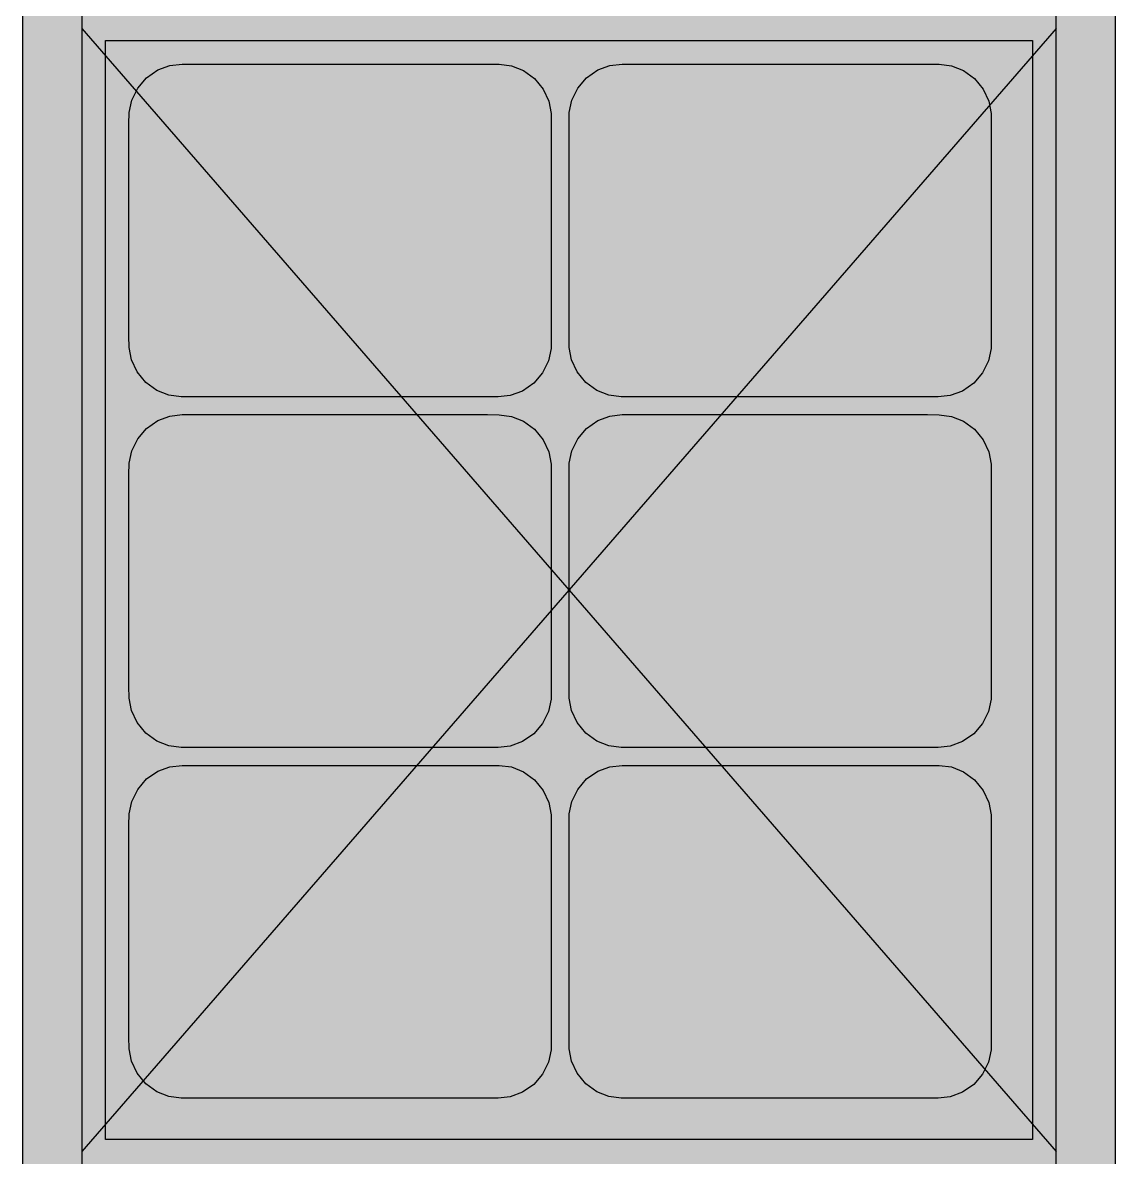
# Model space of a CAD drawing. Header units: metres. Extents: x 0 to 115, y 0 to 64.
# Drawn here: x 108.675 to 110.525, y 44.89 to 46.81 of the extents above; entities that cross this region are included whole.
import ezdxf

# ---------------------------------------------------------------- set-up
doc = ezdxf.new("R2010")
doc.units = ezdxf.units.M
for name, color, linetype, lineweight in [('G-ETIQUETA', 4, 'Continuous', 18), ('M-EQUIPO', 7, 'Continuous', 25), ('M-EQUIPO-RELLENO', 8, 'Continuous', 0)]:
    doc.layers.add(name, color=color, linetype=linetype, lineweight=lineweight)
doc.styles.add('PLANO', font='arial.ttf')

# ---------------------------------------------------------------- blocks, each defined once
blk = doc.blocks.new('EQ_rack-3')
at = {"layer": 'M-EQUIPO-RELLENO', "true_color": 0xf2f4f6}
h = blk.add_hatch(color=7, dxfattribs=at)
h.dxf.hatch_style = 1
h.paths.add_polyline_path([(-0.925, 5.25), (0.925, 5.25), (0.925, -5.25), (-0.925, -5.25)])
at = {"layer": 'M-EQUIPO-RELLENO', "true_color": 0xe07b24}
h = blk.add_hatch(color=7, dxfattribs=at)
h.dxf.hatch_style = 1
h.paths.add_polyline_path([(-0.925, 5.25), (-0.825, 5.25), (-0.825, -5.25), (-0.925, -5.25)])
h = blk.add_hatch(color=7, dxfattribs=at)
h.dxf.hatch_style = 1
h.paths.add_polyline_path([(0.825, 5.25), (0.925, 5.25), (0.925, -5.25), (0.825, -5.25)])
at = {"layer": 'M-EQUIPO-RELLENO', "true_color": 0xd9b98a}
h = blk.add_hatch(color=7, dxfattribs=at)
h.dxf.hatch_style = 1
h.paths.add_polyline_path([(-0.785, 0.93), (0.785, 0.93), (0.785, -0.93), (-0.785, -0.93)])
at = {"layer": 'M-EQUIPO-RELLENO', "true_color": 0xefe2c4}
h = blk.add_hatch(color=7, dxfattribs=at)
h.dxf.hatch_style = 1
h.paths.add_polyline_path([(-0.655, 0.89), (-0.6351, 0.89), (-0.6152, 0.89), (-0.5954, 0.89), (-0.5755, 0.89), (-0.5556, 0.89), (-0.5357, 0.89), (-0.5158, 0.89), (-0.496, 0.89), (-0.4761, 0.89), (-0.4562, 0.89), (-0.4363, 0.89), (-0.4164, 0.89), (-0.3966, 0.89), (-0.3767, 0.89), (-0.3568, 0.89), (-0.3369, 0.89), (-0.317, 0.89), (-0.2972, 0.89), (-0.2773, 0.89), (-0.2574, 0.89), (-0.2375, 0.89), (-0.2177, 0.89), (-0.1978, 0.89), (-0.1779, 0.89), (-0.158, 0.89), (-0.1381, 0.89), (-0.1182, 0.89), (-0.0976, 0.8872), (-0.0769, 0.879), (-0.0583, 0.8655), (-0.0436, 0.8476), (-0.0342, 0.8272), (-0.0302, 0.8063), (-0.03, 0.7864), (-0.03, 0.7665), (-0.03, 0.7466), (-0.03, 0.7267), (-0.03, 0.7069), (-0.03, 0.687), (-0.03, 0.6671), (-0.03, 0.6472), (-0.03, 0.6273), (-0.03, 0.6075), (-0.03, 0.5876), (-0.03, 0.5677), (-0.03, 0.5478), (-0.03, 0.5279), (-0.03, 0.5081), (-0.03, 0.4882), (-0.03, 0.4683), (-0.03, 0.4484), (-0.03, 0.4285), (-0.0304, 0.4085), (-0.0348, 0.3877), (-0.0447, 0.3674), (-0.0598, 0.3498), (-0.0787, 0.3367), (-0.0994, 0.329), (-0.12, 0.3267), (-0.1399, 0.3267), (-0.1598, 0.3267), (-0.1796, 0.3267), (-0.1995, 0.3267), (-0.2194, 0.3267), (-0.2393, 0.3267), (-0.2592, 0.3267), (-0.279, 0.3267), (-0.2989, 0.3267), (-0.3188, 0.3267), (-0.3387, 0.3267), (-0.3586, 0.3267), (-0.3784, 0.3267), (-0.3983, 0.3267), (-0.4182, 0.3267), (-0.4381, 0.3267), (-0.458, 0.3267), (-0.4778, 0.3267), (-0.4977, 0.3267), (-0.5176, 0.3267), (-0.5375, 0.3267), (-0.5573, 0.3267), (-0.5772, 0.3267), (-0.5971, 0.3267), (-0.617, 0.3267), (-0.6369, 0.3267), (-0.6568, 0.3267), (-0.6774, 0.3295), (-0.6981, 0.3377), (-0.7167, 0.3512), (-0.7314, 0.3691), (-0.7408, 0.3895), (-0.7448, 0.4103), (-0.745, 0.4303), (-0.745, 0.4502), (-0.745, 0.4701), (-0.745, 0.4899), (-0.745, 0.5098), (-0.745, 0.5297), (-0.745, 0.5496), (-0.745, 0.5694), (-0.745, 0.5893), (-0.745, 0.6092), (-0.745, 0.6291), (-0.745, 0.649), (-0.745, 0.6688), (-0.745, 0.6887), (-0.745, 0.7086), (-0.745, 0.7285), (-0.745, 0.7484), (-0.745, 0.7682), (-0.745, 0.7881), (-0.7446, 0.8081), (-0.7402, 0.829), (-0.7303, 0.8493), (-0.7152, 0.8669), (-0.6963, 0.88), (-0.6756, 0.8876)])
h = blk.add_hatch(color=7, dxfattribs=at)
h.dxf.hatch_style = 1
h.paths.add_polyline_path([(0.09, 0.89), (0.1099, 0.89), (0.1298, 0.89), (0.1496, 0.89), (0.1695, 0.89), (0.1894, 0.89), (0.2093, 0.89), (0.2292, 0.89), (0.249, 0.89), (0.2689, 0.89), (0.2888, 0.89), (0.3087, 0.89), (0.3286, 0.89), (0.3484, 0.89), (0.3683, 0.89), (0.3882, 0.89), (0.4081, 0.89), (0.428, 0.89), (0.4478, 0.89), (0.4677, 0.89), (0.4876, 0.89), (0.5075, 0.89), (0.5273, 0.89), (0.5472, 0.89), (0.5671, 0.89), (0.587, 0.89), (0.6069, 0.89), (0.6268, 0.89), (0.6474, 0.8872), (0.6681, 0.879), (0.6867, 0.8655), (0.7014, 0.8476), (0.7108, 0.8272), (0.7148, 0.8063), (0.715, 0.7864), (0.715, 0.7665), (0.715, 0.7466), (0.715, 0.7267), (0.715, 0.7069), (0.715, 0.687), (0.715, 0.6671), (0.715, 0.6472), (0.715, 0.6273), (0.715, 0.6075), (0.715, 0.5876), (0.715, 0.5677), (0.715, 0.5478), (0.715, 0.5279), (0.715, 0.5081), (0.715, 0.4882), (0.715, 0.4683), (0.715, 0.4484), (0.715, 0.4285), (0.7146, 0.4085), (0.7102, 0.3877), (0.7003, 0.3674), (0.6852, 0.3498), (0.6663, 0.3367), (0.6456, 0.329), (0.625, 0.3267), (0.6051, 0.3267), (0.5852, 0.3267), (0.5654, 0.3267), (0.5455, 0.3267), (0.5256, 0.3267), (0.5057, 0.3267), (0.4858, 0.3267), (0.466, 0.3267), (0.4461, 0.3267), (0.4262, 0.3267), (0.4063, 0.3267), (0.3864, 0.3267), (0.3666, 0.3267), (0.3467, 0.3267), (0.3268, 0.3267), (0.3069, 0.3267), (0.287, 0.3267), (0.2672, 0.3267), (0.2473, 0.3267), (0.2274, 0.3267), (0.2075, 0.3267), (0.1877, 0.3267), (0.1678, 0.3267), (0.1479, 0.3267), (0.128, 0.3267), (0.1081, 0.3267), (0.0882, 0.3267), (0.0676, 0.3295), (0.0469, 0.3377), (0.0283, 0.3512), (0.0136, 0.3691), (0.0042, 0.3895), (0.0002, 0.4103), (0, 0.4303), (0, 0.4502), (0, 0.4701), (0, 0.4899), (0, 0.5098), (0, 0.5297), (0, 0.5496), (0, 0.5694), (0, 0.5893), (0, 0.6092), (0, 0.6291), (0, 0.649), (0, 0.6688), (0, 0.6887), (0, 0.7086), (0, 0.7285), (0, 0.7484), (0, 0.7682), (0, 0.7881), (0.0004, 0.8081), (0.0048, 0.829), (0.0147, 0.8493), (0.0298, 0.8669), (0.0487, 0.88), (0.0694, 0.8876)])
h = blk.add_hatch(color=7, dxfattribs=at)
h.dxf.hatch_style = 1
h.paths.add_polyline_path([(-0.655, 0.2967), (-0.6351, 0.2967), (-0.6152, 0.2967), (-0.5954, 0.2967), (-0.5755, 0.2967), (-0.5556, 0.2967), (-0.5357, 0.2967), (-0.5158, 0.2967), (-0.496, 0.2967), (-0.4761, 0.2967), (-0.4562, 0.2967), (-0.4363, 0.2967), (-0.4164, 0.2967), (-0.3966, 0.2967), (-0.3767, 0.2967), (-0.3568, 0.2967), (-0.3369, 0.2967), (-0.317, 0.2967), (-0.2972, 0.2967), (-0.2773, 0.2967), (-0.2574, 0.2967), (-0.2375, 0.2967), (-0.2177, 0.2967), (-0.1978, 0.2967), (-0.1779, 0.2967), (-0.158, 0.2967), (-0.1381, 0.2967), (-0.1182, 0.2966), (-0.0976, 0.2938), (-0.0769, 0.2857), (-0.0583, 0.2721), (-0.0436, 0.2542), (-0.0342, 0.2338), (-0.0302, 0.213), (-0.03, 0.193), (-0.03, 0.1732), (-0.03, 0.1533), (-0.03, 0.1334), (-0.03, 0.1135), (-0.03, 0.0936), (-0.03, 0.0738), (-0.03, 0.0539), (-0.03, 0.034), (-0.03, 0.0141), (-0.03, -0.0058), (-0.03, -0.0256), (-0.03, -0.0455), (-0.03, -0.0654), (-0.03, -0.0853), (-0.03, -0.1052), (-0.03, -0.125), (-0.03, -0.1449), (-0.03, -0.1648), (-0.0304, -0.1848), (-0.0348, -0.2057), (-0.0447, -0.2259), (-0.0598, -0.2435), (-0.0787, -0.2566), (-0.0994, -0.2643), (-0.12, -0.2667), (-0.1399, -0.2667), (-0.1598, -0.2667), (-0.1796, -0.2667), (-0.1995, -0.2667), (-0.2194, -0.2667), (-0.2393, -0.2667), (-0.2592, -0.2667), (-0.279, -0.2667), (-0.2989, -0.2667), (-0.3188, -0.2667), (-0.3387, -0.2667), (-0.3586, -0.2667), (-0.3784, -0.2667), (-0.3983, -0.2667), (-0.4182, -0.2667), (-0.4381, -0.2667), (-0.458, -0.2667), (-0.4778, -0.2667), (-0.4977, -0.2667), (-0.5176, -0.2667), (-0.5375, -0.2667), (-0.5573, -0.2667), (-0.5772, -0.2667), (-0.5971, -0.2667), (-0.617, -0.2667), (-0.6369, -0.2667), (-0.6568, -0.2666), (-0.6774, -0.2638), (-0.6981, -0.2557), (-0.7167, -0.2421), (-0.7314, -0.2242), (-0.7408, -0.2038), (-0.7448, -0.183), (-0.745, -0.163), (-0.745, -0.1432), (-0.745, -0.1233), (-0.745, -0.1034), (-0.745, -0.0835), (-0.745, -0.0636), (-0.745, -0.0438), (-0.745, -0.0239), (-0.745, -0.004), (-0.745, 0.0159), (-0.745, 0.0358), (-0.745, 0.0556), (-0.745, 0.0755), (-0.745, 0.0954), (-0.745, 0.1153), (-0.745, 0.1352), (-0.745, 0.155), (-0.745, 0.1749), (-0.745, 0.1948), (-0.7446, 0.2148), (-0.7402, 0.2357), (-0.7303, 0.2559), (-0.7152, 0.2735), (-0.6963, 0.2866), (-0.6756, 0.2943)])
h = blk.add_hatch(color=7, dxfattribs=at)
h.dxf.hatch_style = 1
h.paths.add_polyline_path([(0.09, 0.2967), (0.1099, 0.2967), (0.1298, 0.2967), (0.1496, 0.2967), (0.1695, 0.2967), (0.1894, 0.2967), (0.2093, 0.2967), (0.2292, 0.2967), (0.249, 0.2967), (0.2689, 0.2967), (0.2888, 0.2967), (0.3087, 0.2967), (0.3286, 0.2967), (0.3484, 0.2967), (0.3683, 0.2967), (0.3882, 0.2967), (0.4081, 0.2967), (0.428, 0.2967), (0.4478, 0.2967), (0.4677, 0.2967), (0.4876, 0.2967), (0.5075, 0.2967), (0.5273, 0.2967), (0.5472, 0.2967), (0.5671, 0.2967), (0.587, 0.2967), (0.6069, 0.2967), (0.6268, 0.2966), (0.6474, 0.2938), (0.6681, 0.2857), (0.6867, 0.2721), (0.7014, 0.2542), (0.7108, 0.2338), (0.7148, 0.213), (0.715, 0.193), (0.715, 0.1732), (0.715, 0.1533), (0.715, 0.1334), (0.715, 0.1135), (0.715, 0.0936), (0.715, 0.0738), (0.715, 0.0539), (0.715, 0.034), (0.715, 0.0141), (0.715, -0.0058), (0.715, -0.0256), (0.715, -0.0455), (0.715, -0.0654), (0.715, -0.0853), (0.715, -0.1052), (0.715, -0.125), (0.715, -0.1449), (0.715, -0.1648), (0.7146, -0.1848), (0.7102, -0.2057), (0.7003, -0.2259), (0.6852, -0.2435), (0.6663, -0.2566), (0.6456, -0.2643), (0.625, -0.2667), (0.6051, -0.2667), (0.5852, -0.2667), (0.5654, -0.2667), (0.5455, -0.2667), (0.5256, -0.2667), (0.5057, -0.2667), (0.4858, -0.2667), (0.466, -0.2667), (0.4461, -0.2667), (0.4262, -0.2667), (0.4063, -0.2667), (0.3864, -0.2667), (0.3666, -0.2667), (0.3467, -0.2667), (0.3268, -0.2667), (0.3069, -0.2667), (0.287, -0.2667), (0.2672, -0.2667), (0.2473, -0.2667), (0.2274, -0.2667), (0.2075, -0.2667), (0.1877, -0.2667), (0.1678, -0.2667), (0.1479, -0.2667), (0.128, -0.2667), (0.1081, -0.2667), (0.0882, -0.2666), (0.0676, -0.2638), (0.0469, -0.2557), (0.0283, -0.2421), (0.0136, -0.2242), (0.0042, -0.2038), (0.0002, -0.183), (0, -0.163), (0, -0.1432), (0, -0.1233), (0, -0.1034), (0, -0.0835), (0, -0.0636), (0, -0.0438), (0, -0.0239), (0, -0.004), (0, 0.0159), (0, 0.0358), (0, 0.0556), (0, 0.0755), (0, 0.0954), (0, 0.1153), (0, 0.1352), (0, 0.155), (0, 0.1749), (0, 0.1948), (0.0004, 0.2148), (0.0048, 0.2357), (0.0147, 0.2559), (0.0298, 0.2735), (0.0487, 0.2866), (0.0694, 0.2943)])
h = blk.add_hatch(color=7, dxfattribs=at)
h.dxf.hatch_style = 1
h.paths.add_polyline_path([(-0.655, -0.2967), (-0.6351, -0.2967), (-0.6152, -0.2967), (-0.5954, -0.2967), (-0.5755, -0.2967), (-0.5556, -0.2967), (-0.5357, -0.2967), (-0.5158, -0.2967), (-0.496, -0.2967), (-0.4761, -0.2967), (-0.4562, -0.2967), (-0.4363, -0.2967), (-0.4164, -0.2967), (-0.3966, -0.2967), (-0.3767, -0.2967), (-0.3568, -0.2967), (-0.3369, -0.2967), (-0.317, -0.2967), (-0.2972, -0.2967), (-0.2773, -0.2967), (-0.2574, -0.2967), (-0.2375, -0.2967), (-0.2177, -0.2967), (-0.1978, -0.2967), (-0.1779, -0.2967), (-0.158, -0.2967), (-0.1381, -0.2967), (-0.1182, -0.2967), (-0.0976, -0.2995), (-0.0769, -0.3077), (-0.0583, -0.3212), (-0.0436, -0.3391), (-0.0342, -0.3595), (-0.0302, -0.3803), (-0.03, -0.4003), (-0.03, -0.4202), (-0.03, -0.4401), (-0.03, -0.4599), (-0.03, -0.4798), (-0.03, -0.4997), (-0.03, -0.5196), (-0.03, -0.5394), (-0.03, -0.5593), (-0.03, -0.5792), (-0.03, -0.5991), (-0.03, -0.619), (-0.03, -0.6388), (-0.03, -0.6587), (-0.03, -0.6786), (-0.03, -0.6985), (-0.03, -0.7184), (-0.03, -0.7382), (-0.03, -0.7581), (-0.0304, -0.7781), (-0.0348, -0.799), (-0.0447, -0.8193), (-0.0598, -0.8369), (-0.0787, -0.85), (-0.0994, -0.8576), (-0.12, -0.86), (-0.1399, -0.86), (-0.1598, -0.86), (-0.1796, -0.86), (-0.1995, -0.86), (-0.2194, -0.86), (-0.2393, -0.86), (-0.2592, -0.86), (-0.279, -0.86), (-0.2989, -0.86), (-0.3188, -0.86), (-0.3387, -0.86), (-0.3586, -0.86), (-0.3784, -0.86), (-0.3983, -0.86), (-0.4182, -0.86), (-0.4381, -0.86), (-0.458, -0.86), (-0.4778, -0.86), (-0.4977, -0.86), (-0.5176, -0.86), (-0.5375, -0.86), (-0.5573, -0.86), (-0.5772, -0.86), (-0.5971, -0.86), (-0.617, -0.86), (-0.6369, -0.86), (-0.6568, -0.86), (-0.6774, -0.8572), (-0.6981, -0.849), (-0.7167, -0.8355), (-0.7314, -0.8176), (-0.7408, -0.7972), (-0.7448, -0.7763), (-0.745, -0.7564), (-0.745, -0.7365), (-0.745, -0.7166), (-0.745, -0.6967), (-0.745, -0.6769), (-0.745, -0.657), (-0.745, -0.6371), (-0.745, -0.6172), (-0.745, -0.5973), (-0.745, -0.5775), (-0.745, -0.5576), (-0.745, -0.5377), (-0.745, -0.5178), (-0.745, -0.4979), (-0.745, -0.4781), (-0.745, -0.4582), (-0.745, -0.4383), (-0.745, -0.4184), (-0.745, -0.3985), (-0.7446, -0.3785), (-0.7402, -0.3577), (-0.7303, -0.3374), (-0.7152, -0.3198), (-0.6963, -0.3067), (-0.6756, -0.299)])
h = blk.add_hatch(color=7, dxfattribs=at)
h.dxf.hatch_style = 1
h.paths.add_polyline_path([(0.09, -0.2967), (0.1099, -0.2967), (0.1298, -0.2967), (0.1496, -0.2967), (0.1695, -0.2967), (0.1894, -0.2967), (0.2093, -0.2967), (0.2292, -0.2967), (0.249, -0.2967), (0.2689, -0.2967), (0.2888, -0.2967), (0.3087, -0.2967), (0.3286, -0.2967), (0.3484, -0.2967), (0.3683, -0.2967), (0.3882, -0.2967), (0.4081, -0.2967), (0.428, -0.2967), (0.4478, -0.2967), (0.4677, -0.2967), (0.4876, -0.2967), (0.5075, -0.2967), (0.5273, -0.2967), (0.5472, -0.2967), (0.5671, -0.2967), (0.587, -0.2967), (0.6069, -0.2967), (0.6268, -0.2967), (0.6474, -0.2995), (0.6681, -0.3077), (0.6867, -0.3212), (0.7014, -0.3391), (0.7108, -0.3595), (0.7148, -0.3803), (0.715, -0.4003), (0.715, -0.4202), (0.715, -0.4401), (0.715, -0.4599), (0.715, -0.4798), (0.715, -0.4997), (0.715, -0.5196), (0.715, -0.5394), (0.715, -0.5593), (0.715, -0.5792), (0.715, -0.5991), (0.715, -0.619), (0.715, -0.6388), (0.715, -0.6587), (0.715, -0.6786), (0.715, -0.6985), (0.715, -0.7184), (0.715, -0.7382), (0.715, -0.7581), (0.7146, -0.7781), (0.7102, -0.799), (0.7003, -0.8193), (0.6852, -0.8369), (0.6663, -0.85), (0.6456, -0.8576), (0.625, -0.86), (0.6051, -0.86), (0.5852, -0.86), (0.5654, -0.86), (0.5455, -0.86), (0.5256, -0.86), (0.5057, -0.86), (0.4858, -0.86), (0.466, -0.86), (0.4461, -0.86), (0.4262, -0.86), (0.4063, -0.86), (0.3864, -0.86), (0.3666, -0.86), (0.3467, -0.86), (0.3268, -0.86), (0.3069, -0.86), (0.287, -0.86), (0.2672, -0.86), (0.2473, -0.86), (0.2274, -0.86), (0.2075, -0.86), (0.1877, -0.86), (0.1678, -0.86), (0.1479, -0.86), (0.128, -0.86), (0.1081, -0.86), (0.0882, -0.86), (0.0676, -0.8572), (0.0469, -0.849), (0.0283, -0.8355), (0.0136, -0.8176), (0.0042, -0.7972), (0.0002, -0.7763), (0, -0.7564), (0, -0.7365), (0, -0.7166), (0, -0.6967), (0, -0.6769), (0, -0.657), (0, -0.6371), (0, -0.6172), (0, -0.5973), (0, -0.5775), (0, -0.5576), (0, -0.5377), (0, -0.5178), (0, -0.4979), (0, -0.4781), (0, -0.4582), (0, -0.4383), (0, -0.4184), (0, -0.3985), (0.0004, -0.3785), (0.0048, -0.3577), (0.0147, -0.3374), (0.0298, -0.3198), (0.0487, -0.3067), (0.0694, -0.299)])
at = {"layer": 'M-EQUIPO'}
for points in [[(-0.925, 5.25), (0.925, 5.25), (0.925, -5.25), (-0.925, -5.25)], [(-0.925, 5.25), (-0.825, 5.25), (-0.825, -5.25), (-0.925, -5.25)], [(0.825, 5.25), (0.925, 5.25), (0.925, -5.25), (0.825, -5.25)], [(-0.785, 0.93), (0.785, 0.93), (0.785, -0.93), (-0.785, -0.93)], [(-0.655, 0.89), (-0.6351, 0.89), (-0.6152, 0.89), (-0.5954, 0.89), (-0.5755, 0.89), (-0.5556, 0.89), (-0.5357, 0.89), (-0.5158, 0.89), (-0.496, 0.89), (-0.4761, 0.89), (-0.4562, 0.89), (-0.4363, 0.89), (-0.4164, 0.89), (-0.3966, 0.89), (-0.3767, 0.89), (-0.3568, 0.89), (-0.3369, 0.89), (-0.317, 0.89), (-0.2972, 0.89), (-0.2773, 0.89), (-0.2574, 0.89), (-0.2375, 0.89), (-0.2177, 0.89), (-0.1978, 0.89), (-0.1779, 0.89), (-0.158, 0.89), (-0.1381, 0.89), (-0.1182, 0.89), (-0.0976, 0.8872), (-0.0769, 0.879), (-0.0583, 0.8655), (-0.0436, 0.8476), (-0.0342, 0.8272), (-0.0302, 0.8063), (-0.03, 0.7864), (-0.03, 0.7665), (-0.03, 0.7466), (-0.03, 0.7267), (-0.03, 0.7069), (-0.03, 0.687), (-0.03, 0.6671), (-0.03, 0.6472), (-0.03, 0.6273), (-0.03, 0.6075), (-0.03, 0.5876), (-0.03, 0.5677), (-0.03, 0.5478), (-0.03, 0.5279), (-0.03, 0.5081), (-0.03, 0.4882), (-0.03, 0.4683), (-0.03, 0.4484), (-0.03, 0.4285), (-0.0304, 0.4085), (-0.0348, 0.3877), (-0.0447, 0.3674), (-0.0598, 0.3498), (-0.0787, 0.3367), (-0.0994, 0.329), (-0.12, 0.3267), (-0.1399, 0.3267), (-0.1598, 0.3267), (-0.1796, 0.3267), (-0.1995, 0.3267), (-0.2194, 0.3267), (-0.2393, 0.3267), (-0.2592, 0.3267), (-0.279, 0.3267), (-0.2989, 0.3267), (-0.3188, 0.3267), (-0.3387, 0.3267), (-0.3586, 0.3267), (-0.3784, 0.3267), (-0.3983, 0.3267), (-0.4182, 0.3267), (-0.4381, 0.3267), (-0.458, 0.3267), (-0.4778, 0.3267), (-0.4977, 0.3267), (-0.5176, 0.3267), (-0.5375, 0.3267), (-0.5573, 0.3267), (-0.5772, 0.3267), (-0.5971, 0.3267), (-0.617, 0.3267), (-0.6369, 0.3267), (-0.6568, 0.3267), (-0.6774, 0.3295), (-0.6981, 0.3377), (-0.7167, 0.3512), (-0.7314, 0.3691), (-0.7408, 0.3895), (-0.7448, 0.4103), (-0.745, 0.4303), (-0.745, 0.4502), (-0.745, 0.4701), (-0.745, 0.4899), (-0.745, 0.5098), (-0.745, 0.5297), (-0.745, 0.5496), (-0.745, 0.5694), (-0.745, 0.5893), (-0.745, 0.6092), (-0.745, 0.6291), (-0.745, 0.649), (-0.745, 0.6688), (-0.745, 0.6887), (-0.745, 0.7086), (-0.745, 0.7285), (-0.745, 0.7484), (-0.745, 0.7682), (-0.745, 0.7881), (-0.7446, 0.8081), (-0.7402, 0.829), (-0.7303, 0.8493), (-0.7152, 0.8669), (-0.6963, 0.88), (-0.6756, 0.8876)], [(0.09, 0.89), (0.1099, 0.89), (0.1298, 0.89), (0.1496, 0.89), (0.1695, 0.89), (0.1894, 0.89), (0.2093, 0.89), (0.2292, 0.89), (0.249, 0.89), (0.2689, 0.89), (0.2888, 0.89), (0.3087, 0.89), (0.3286, 0.89), (0.3484, 0.89), (0.3683, 0.89), (0.3882, 0.89), (0.4081, 0.89), (0.428, 0.89), (0.4478, 0.89), (0.4677, 0.89), (0.4876, 0.89), (0.5075, 0.89), (0.5273, 0.89), (0.5472, 0.89), (0.5671, 0.89), (0.587, 0.89), (0.6069, 0.89), (0.6268, 0.89), (0.6474, 0.8872), (0.6681, 0.879), (0.6867, 0.8655), (0.7014, 0.8476), (0.7108, 0.8272), (0.7148, 0.8063), (0.715, 0.7864), (0.715, 0.7665), (0.715, 0.7466), (0.715, 0.7267), (0.715, 0.7069), (0.715, 0.687), (0.715, 0.6671), (0.715, 0.6472), (0.715, 0.6273), (0.715, 0.6075), (0.715, 0.5876), (0.715, 0.5677), (0.715, 0.5478), (0.715, 0.5279), (0.715, 0.5081), (0.715, 0.4882), (0.715, 0.4683), (0.715, 0.4484), (0.715, 0.4285), (0.7146, 0.4085), (0.7102, 0.3877), (0.7003, 0.3674), (0.6852, 0.3498), (0.6663, 0.3367), (0.6456, 0.329), (0.625, 0.3267), (0.6051, 0.3267), (0.5852, 0.3267), (0.5654, 0.3267), (0.5455, 0.3267), (0.5256, 0.3267), (0.5057, 0.3267), (0.4858, 0.3267), (0.466, 0.3267), (0.4461, 0.3267), (0.4262, 0.3267), (0.4063, 0.3267), (0.3864, 0.3267), (0.3666, 0.3267), (0.3467, 0.3267), (0.3268, 0.3267), (0.3069, 0.3267), (0.287, 0.3267), (0.2672, 0.3267), (0.2473, 0.3267), (0.2274, 0.3267), (0.2075, 0.3267), (0.1877, 0.3267), (0.1678, 0.3267), (0.1479, 0.3267), (0.128, 0.3267), (0.1081, 0.3267), (0.0882, 0.3267), (0.0676, 0.3295), (0.0469, 0.3377), (0.0283, 0.3512), (0.0136, 0.3691), (0.0042, 0.3895), (0.0002, 0.4103), (0, 0.4303), (0, 0.4502), (0, 0.4701), (0, 0.4899), (0, 0.5098), (0, 0.5297), (0, 0.5496), (0, 0.5694), (0, 0.5893), (0, 0.6092), (0, 0.6291), (0, 0.649), (0, 0.6688), (0, 0.6887), (0, 0.7086), (0, 0.7285), (0, 0.7484), (0, 0.7682), (0, 0.7881), (0.0004, 0.8081), (0.0048, 0.829), (0.0147, 0.8493), (0.0298, 0.8669), (0.0487, 0.88), (0.0694, 0.8876)], [(-0.655, 0.2967), (-0.6351, 0.2967), (-0.6152, 0.2967), (-0.5954, 0.2967), (-0.5755, 0.2967), (-0.5556, 0.2967), (-0.5357, 0.2967), (-0.5158, 0.2967), (-0.496, 0.2967), (-0.4761, 0.2967), (-0.4562, 0.2967), (-0.4363, 0.2967), (-0.4164, 0.2967), (-0.3966, 0.2967), (-0.3767, 0.2967), (-0.3568, 0.2967), (-0.3369, 0.2967), (-0.317, 0.2967), (-0.2972, 0.2967), (-0.2773, 0.2967), (-0.2574, 0.2967), (-0.2375, 0.2967), (-0.2177, 0.2967), (-0.1978, 0.2967), (-0.1779, 0.2967), (-0.158, 0.2967), (-0.1381, 0.2967), (-0.1182, 0.2966), (-0.0976, 0.2938), (-0.0769, 0.2857), (-0.0583, 0.2721), (-0.0436, 0.2542), (-0.0342, 0.2338), (-0.0302, 0.213), (-0.03, 0.193), (-0.03, 0.1732), (-0.03, 0.1533), (-0.03, 0.1334), (-0.03, 0.1135), (-0.03, 0.0936), (-0.03, 0.0738), (-0.03, 0.0539), (-0.03, 0.034), (-0.03, 0.0141), (-0.03, -0.0058), (-0.03, -0.0256), (-0.03, -0.0455), (-0.03, -0.0654), (-0.03, -0.0853), (-0.03, -0.1052), (-0.03, -0.125), (-0.03, -0.1449), (-0.03, -0.1648), (-0.0304, -0.1848), (-0.0348, -0.2057), (-0.0447, -0.2259), (-0.0598, -0.2435), (-0.0787, -0.2566), (-0.0994, -0.2643), (-0.12, -0.2667), (-0.1399, -0.2667), (-0.1598, -0.2667), (-0.1796, -0.2667), (-0.1995, -0.2667), (-0.2194, -0.2667), (-0.2393, -0.2667), (-0.2592, -0.2667), (-0.279, -0.2667), (-0.2989, -0.2667), (-0.3188, -0.2667), (-0.3387, -0.2667), (-0.3586, -0.2667), (-0.3784, -0.2667), (-0.3983, -0.2667), (-0.4182, -0.2667), (-0.4381, -0.2667), (-0.458, -0.2667), (-0.4778, -0.2667), (-0.4977, -0.2667), (-0.5176, -0.2667), (-0.5375, -0.2667), (-0.5573, -0.2667), (-0.5772, -0.2667), (-0.5971, -0.2667), (-0.617, -0.2667), (-0.6369, -0.2667), (-0.6568, -0.2666), (-0.6774, -0.2638), (-0.6981, -0.2557), (-0.7167, -0.2421), (-0.7314, -0.2242), (-0.7408, -0.2038), (-0.7448, -0.183), (-0.745, -0.163), (-0.745, -0.1432), (-0.745, -0.1233), (-0.745, -0.1034), (-0.745, -0.0835), (-0.745, -0.0636), (-0.745, -0.0438), (-0.745, -0.0239), (-0.745, -0.004), (-0.745, 0.0159), (-0.745, 0.0358), (-0.745, 0.0556), (-0.745, 0.0755), (-0.745, 0.0954), (-0.745, 0.1153), (-0.745, 0.1352), (-0.745, 0.155), (-0.745, 0.1749), (-0.745, 0.1948), (-0.7446, 0.2148), (-0.7402, 0.2357), (-0.7303, 0.2559), (-0.7152, 0.2735), (-0.6963, 0.2866), (-0.6756, 0.2943)], [(0.09, 0.2967), (0.1099, 0.2967), (0.1298, 0.2967), (0.1496, 0.2967), (0.1695, 0.2967), (0.1894, 0.2967), (0.2093, 0.2967), (0.2292, 0.2967), (0.249, 0.2967), (0.2689, 0.2967), (0.2888, 0.2967), (0.3087, 0.2967), (0.3286, 0.2967), (0.3484, 0.2967), (0.3683, 0.2967), (0.3882, 0.2967), (0.4081, 0.2967), (0.428, 0.2967), (0.4478, 0.2967), (0.4677, 0.2967), (0.4876, 0.2967), (0.5075, 0.2967), (0.5273, 0.2967), (0.5472, 0.2967), (0.5671, 0.2967), (0.587, 0.2967), (0.6069, 0.2967), (0.6268, 0.2966), (0.6474, 0.2938), (0.6681, 0.2857), (0.6867, 0.2721), (0.7014, 0.2542), (0.7108, 0.2338), (0.7148, 0.213), (0.715, 0.193), (0.715, 0.1732), (0.715, 0.1533), (0.715, 0.1334), (0.715, 0.1135), (0.715, 0.0936), (0.715, 0.0738), (0.715, 0.0539), (0.715, 0.034), (0.715, 0.0141), (0.715, -0.0058), (0.715, -0.0256), (0.715, -0.0455), (0.715, -0.0654), (0.715, -0.0853), (0.715, -0.1052), (0.715, -0.125), (0.715, -0.1449), (0.715, -0.1648), (0.7146, -0.1848), (0.7102, -0.2057), (0.7003, -0.2259), (0.6852, -0.2435), (0.6663, -0.2566), (0.6456, -0.2643), (0.625, -0.2667), (0.6051, -0.2667), (0.5852, -0.2667), (0.5654, -0.2667), (0.5455, -0.2667), (0.5256, -0.2667), (0.5057, -0.2667), (0.4858, -0.2667), (0.466, -0.2667), (0.4461, -0.2667), (0.4262, -0.2667), (0.4063, -0.2667), (0.3864, -0.2667), (0.3666, -0.2667), (0.3467, -0.2667), (0.3268, -0.2667), (0.3069, -0.2667), (0.287, -0.2667), (0.2672, -0.2667), (0.2473, -0.2667), (0.2274, -0.2667), (0.2075, -0.2667), (0.1877, -0.2667), (0.1678, -0.2667), (0.1479, -0.2667), (0.128, -0.2667), (0.1081, -0.2667), (0.0882, -0.2666), (0.0676, -0.2638), (0.0469, -0.2557), (0.0283, -0.2421), (0.0136, -0.2242), (0.0042, -0.2038), (0.0002, -0.183), (0, -0.163), (0, -0.1432), (0, -0.1233), (0, -0.1034), (0, -0.0835), (0, -0.0636), (0, -0.0438), (0, -0.0239), (0, -0.004), (0, 0.0159), (0, 0.0358), (0, 0.0556), (0, 0.0755), (0, 0.0954), (0, 0.1153), (0, 0.1352), (0, 0.155), (0, 0.1749), (0, 0.1948), (0.0004, 0.2148), (0.0048, 0.2357), (0.0147, 0.2559), (0.0298, 0.2735), (0.0487, 0.2866), (0.0694, 0.2943)], [(-0.655, -0.2967), (-0.6351, -0.2967), (-0.6152, -0.2967), (-0.5954, -0.2967), (-0.5755, -0.2967), (-0.5556, -0.2967), (-0.5357, -0.2967), (-0.5158, -0.2967), (-0.496, -0.2967), (-0.4761, -0.2967), (-0.4562, -0.2967), (-0.4363, -0.2967), (-0.4164, -0.2967), (-0.3966, -0.2967), (-0.3767, -0.2967), (-0.3568, -0.2967), (-0.3369, -0.2967), (-0.317, -0.2967), (-0.2972, -0.2967), (-0.2773, -0.2967), (-0.2574, -0.2967), (-0.2375, -0.2967), (-0.2177, -0.2967), (-0.1978, -0.2967), (-0.1779, -0.2967), (-0.158, -0.2967), (-0.1381, -0.2967), (-0.1182, -0.2967), (-0.0976, -0.2995), (-0.0769, -0.3077), (-0.0583, -0.3212), (-0.0436, -0.3391), (-0.0342, -0.3595), (-0.0302, -0.3803), (-0.03, -0.4003), (-0.03, -0.4202), (-0.03, -0.4401), (-0.03, -0.4599), (-0.03, -0.4798), (-0.03, -0.4997), (-0.03, -0.5196), (-0.03, -0.5394), (-0.03, -0.5593), (-0.03, -0.5792), (-0.03, -0.5991), (-0.03, -0.619), (-0.03, -0.6388), (-0.03, -0.6587), (-0.03, -0.6786), (-0.03, -0.6985), (-0.03, -0.7184), (-0.03, -0.7382), (-0.03, -0.7581), (-0.0304, -0.7781), (-0.0348, -0.799), (-0.0447, -0.8193), (-0.0598, -0.8369), (-0.0787, -0.85), (-0.0994, -0.8576), (-0.12, -0.86), (-0.1399, -0.86), (-0.1598, -0.86), (-0.1796, -0.86), (-0.1995, -0.86), (-0.2194, -0.86), (-0.2393, -0.86), (-0.2592, -0.86), (-0.279, -0.86), (-0.2989, -0.86), (-0.3188, -0.86), (-0.3387, -0.86), (-0.3586, -0.86), (-0.3784, -0.86), (-0.3983, -0.86), (-0.4182, -0.86), (-0.4381, -0.86), (-0.458, -0.86), (-0.4778, -0.86), (-0.4977, -0.86), (-0.5176, -0.86), (-0.5375, -0.86), (-0.5573, -0.86), (-0.5772, -0.86), (-0.5971, -0.86), (-0.617, -0.86), (-0.6369, -0.86), (-0.6568, -0.86), (-0.6774, -0.8572), (-0.6981, -0.849), (-0.7167, -0.8355), (-0.7314, -0.8176), (-0.7408, -0.7972), (-0.7448, -0.7763), (-0.745, -0.7564), (-0.745, -0.7365), (-0.745, -0.7166), (-0.745, -0.6967), (-0.745, -0.6769), (-0.745, -0.657), (-0.745, -0.6371), (-0.745, -0.6172), (-0.745, -0.5973), (-0.745, -0.5775), (-0.745, -0.5576), (-0.745, -0.5377), (-0.745, -0.5178), (-0.745, -0.4979), (-0.745, -0.4781), (-0.745, -0.4582), (-0.745, -0.4383), (-0.745, -0.4184), (-0.745, -0.3985), (-0.7446, -0.3785), (-0.7402, -0.3577), (-0.7303, -0.3374), (-0.7152, -0.3198), (-0.6963, -0.3067), (-0.6756, -0.299)], [(0.09, -0.2967), (0.1099, -0.2967), (0.1298, -0.2967), (0.1496, -0.2967), (0.1695, -0.2967), (0.1894, -0.2967), (0.2093, -0.2967), (0.2292, -0.2967), (0.249, -0.2967), (0.2689, -0.2967), (0.2888, -0.2967), (0.3087, -0.2967), (0.3286, -0.2967), (0.3484, -0.2967), (0.3683, -0.2967), (0.3882, -0.2967), (0.4081, -0.2967), (0.428, -0.2967), (0.4478, -0.2967), (0.4677, -0.2967), (0.4876, -0.2967), (0.5075, -0.2967), (0.5273, -0.2967), (0.5472, -0.2967), (0.5671, -0.2967), (0.587, -0.2967), (0.6069, -0.2967), (0.6268, -0.2967), (0.6474, -0.2995), (0.6681, -0.3077), (0.6867, -0.3212), (0.7014, -0.3391), (0.7108, -0.3595), (0.7148, -0.3803), (0.715, -0.4003), (0.715, -0.4202), (0.715, -0.4401), (0.715, -0.4599), (0.715, -0.4798), (0.715, -0.4997), (0.715, -0.5196), (0.715, -0.5394), (0.715, -0.5593), (0.715, -0.5792), (0.715, -0.5991), (0.715, -0.619), (0.715, -0.6388), (0.715, -0.6587), (0.715, -0.6786), (0.715, -0.6985), (0.715, -0.7184), (0.715, -0.7382), (0.715, -0.7581), (0.7146, -0.7781), (0.7102, -0.799), (0.7003, -0.8193), (0.6852, -0.8369), (0.6663, -0.85), (0.6456, -0.8576), (0.625, -0.86), (0.6051, -0.86), (0.5852, -0.86), (0.5654, -0.86), (0.5455, -0.86), (0.5256, -0.86), (0.5057, -0.86), (0.4858, -0.86), (0.466, -0.86), (0.4461, -0.86), (0.4262, -0.86), (0.4063, -0.86), (0.3864, -0.86), (0.3666, -0.86), (0.3467, -0.86), (0.3268, -0.86), (0.3069, -0.86), (0.287, -0.86), (0.2672, -0.86), (0.2473, -0.86), (0.2274, -0.86), (0.2075, -0.86), (0.1877, -0.86), (0.1678, -0.86), (0.1479, -0.86), (0.128, -0.86), (0.1081, -0.86), (0.0882, -0.86), (0.0676, -0.8572), (0.0469, -0.849), (0.0283, -0.8355), (0.0136, -0.8176), (0.0042, -0.7972), (0.0002, -0.7763), (0, -0.7564), (0, -0.7365), (0, -0.7166), (0, -0.6967), (0, -0.6769), (0, -0.657), (0, -0.6371), (0, -0.6172), (0, -0.5973), (0, -0.5775), (0, -0.5576), (0, -0.5377), (0, -0.5178), (0, -0.4979), (0, -0.4781), (0, -0.4582), (0, -0.4383), (0, -0.4184), (0, -0.3985), (0.0004, -0.3785), (0.0048, -0.3577), (0.0147, -0.3374), (0.0298, -0.3198), (0.0487, -0.3067), (0.0694, -0.299)]]:
    blk.add_lwpolyline(points, close=True, dxfattribs=at)
for points in [[(-0.825, 0.95), (0.825, -0.95)], [(0.825, 0.95), (-0.825, -0.95)]]:
    blk.add_lwpolyline(points, dxfattribs=at)
at = {"layer": 'G-ETIQUETA', "style": 'PLANO', "flags": 1}
for tag, p in [('TAG', (0, 0)), ('NOMBRE', (0, -0.25)), ('AREA', (0, -0.5)), ('FUNCION', (0, -0.75)), ('CONFIANZA', (0, -1))]:
    blk.add_attdef(tag, p, '', height=0.15, dxfattribs=at)

msp = doc.modelspace()

# ---------------------------------------------------------------- block references
at = {"layer": 'M-EQUIPO'}
msp.add_blockref('EQ_rack-3', (109.6, 45.85), dxfattribs=at)

doc.saveas('drawing.dxf')
